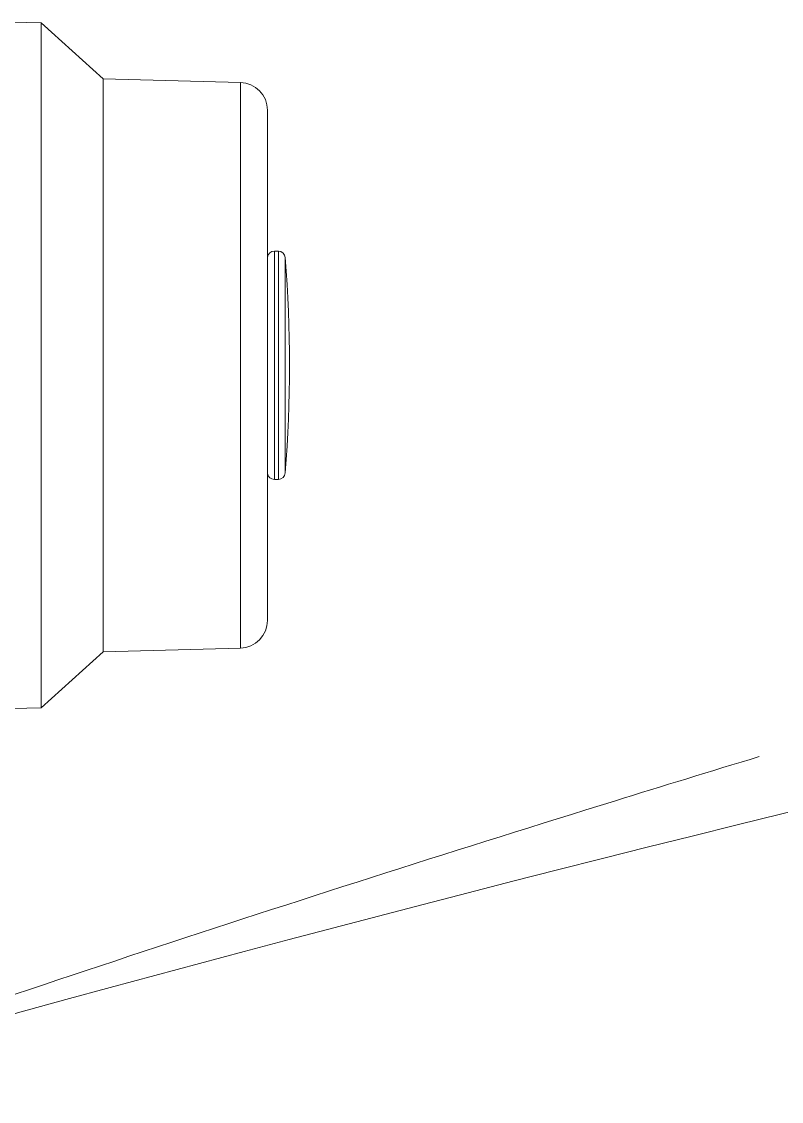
# Model space of a CAD drawing. Header units: millimetres. Extents: x 72 to 2826, y -203 to 794.
# Drawn here: x 1785.633 to 1785.6749, y 363.8895 to 363.9491 of the extents above; entities that cross this region are included whole.
import ezdxf

# ---------------------------------------------------------------- set-up
doc = ezdxf.new("R2010")
doc.units = ezdxf.units.MM
doc.layers.add('mobiliario', color=252, linetype='Continuous', lineweight=9)

# ---------------------------------------------------------------- blocks, each defined once
blk = doc.blocks.new('SE2')
at = {"layer": 'mobiliario'}
for centre, radius, start, end in [((455.9371107061222, 282.2468913631313), 350.7510704624746, 163.9462657584866, 175.9971853470821), ((417.3287732684622, 274.6278075801649), 316.2724274943514, 160.6693939619685, 162.8368826379282), ((414.4383088392697, 275.1607585681447), 313.354546070946, 162.7735494084998, 163.1186665006053)]:
    blk.add_arc(centre, radius, start, end, dxfattribs=at)
blk = doc.blocks.new('110-32-planta')
at = {"layer": 'mobiliario'}
for p, q in [((7.609317020629512, 4.053463012838047), (7.609248618475128, 4.056075185726363)), ((7.647109294446388, 4.053463012838047), (7.64717769660077, 4.056075185726363)), ((7.647109294446388, 4.053463012838047), (7.609317020629512, 4.053463012838047)), ((7.612404890670497, 4.050033585726363), (7.609317020629512, 4.053463012838047)), ((7.644021424405402, 4.050033585726363), (7.647109294446388, 4.053463012838047)), ((7.644021424405402, 4.050033585726363), (7.612404890670497, 4.050033585726363)), ((7.612603029268698, 4.042466977933763), (7.612404890670497, 4.050033585726363)), ((7.6438232858072, 4.042466977933763), (7.644021424405402, 4.050033585726363)), ((7.6438232858072, 4.042466977933763), (7.612603029268698, 4.042466977933763)), ((7.614138502919857, 4.040971185726363), (7.642287812156041, 4.040971185726363)), ((7.634510757537853, 4.04059160920141), (7.621915557538045, 4.04059160920141)), ((7.621915557538045, 4.040372313371261), (7.621915557538045, 4.04059160920141)), ((7.634510757537853, 4.04059160920141), (7.621915557538045, 4.04059160920141)), ((7.621915557538045, 4.040372313371261), (7.621915557538045, 4.04059160920141)), ((7.634510757537853, 4.040372313371261), (7.634510757537853, 4.04059160920141)), ((7.634510757537853, 4.040372313371261), (7.634510757537853, 4.04059160920141)), ((7.634510757537853, 4.040372313371261), (7.621915557538045, 4.040372313371261)), ((7.634510757537853, 4.040372313371261), (7.621915557538045, 4.040372313371261)), ((7.634156170629005, 4.039989441499653), (7.622270144446893, 4.039989441499653)), ((7.634156170629005, 4.039989441499653), (7.622270144446893, 4.039989441499653))]:
    blk.add_line(p, q, dxfattribs=at)
for centre, radius, start, end in [((7.614138502919857, 4.042507185726364), 0.001536, 181.4999999999996, 270), ((7.642287812156041, 4.042507185726364), 0.001536, 270, 358.5000000000002), ((7.622299557538043, 4.040591609201399), 0.0003839999999997, 98.70505651559859, 180), ((7.622299557538043, 4.040591609201399), 0.0003839999999997, 98.70505651559859, 180), ((7.634126757537856, 4.040591609201399), 0.0003839999999997, 0, 81.29494348440137), ((7.634126757537856, 4.040591609201399), 0.0003839999999997, 0, 81.29494348440137), ((7.622299557538043, 4.040372313371257), 0.0003839999999984, 180, 265.6070358035131), ((7.622299557538043, 4.040372313371257), 0.0003839999999984, 180, 265.6070358035131), ((7.628213157537949, 4.117349979399196), 0.0775884799999805, 265.6070358174213, 274.3929641825787), ((7.628213157537949, 4.117349979399196), 0.0775884799999805, 265.6070358174213, 274.3929641825787), ((7.634126757537856, 4.040372313371257), 0.0003839999999984, 274.3929641964869, 0), ((7.634126757537856, 4.040372313371257), 0.0003839999999984, 274.3929641964869, 0)]:
    blk.add_arc(centre, radius, start, end, dxfattribs=at)

msp = doc.modelspace()

# ---------------------------------------------------------------- block references
at = {"xscale": -1, "rotation": 90.00000000000007}
msp.add_blockref('110-32-planta', (1789.68748515064, 371.5582998442621), dxfattribs=at)
at = {"xscale": -0.0044247438065974, "yscale": 0.0044247438065974, "zscale": 0.0044247438065974, "rotation": 90.00000000000007}
msp.add_blockref('SE2', (1787.293777810289, 364.4155080297235), dxfattribs=at)

doc.saveas('drawing.dxf')
